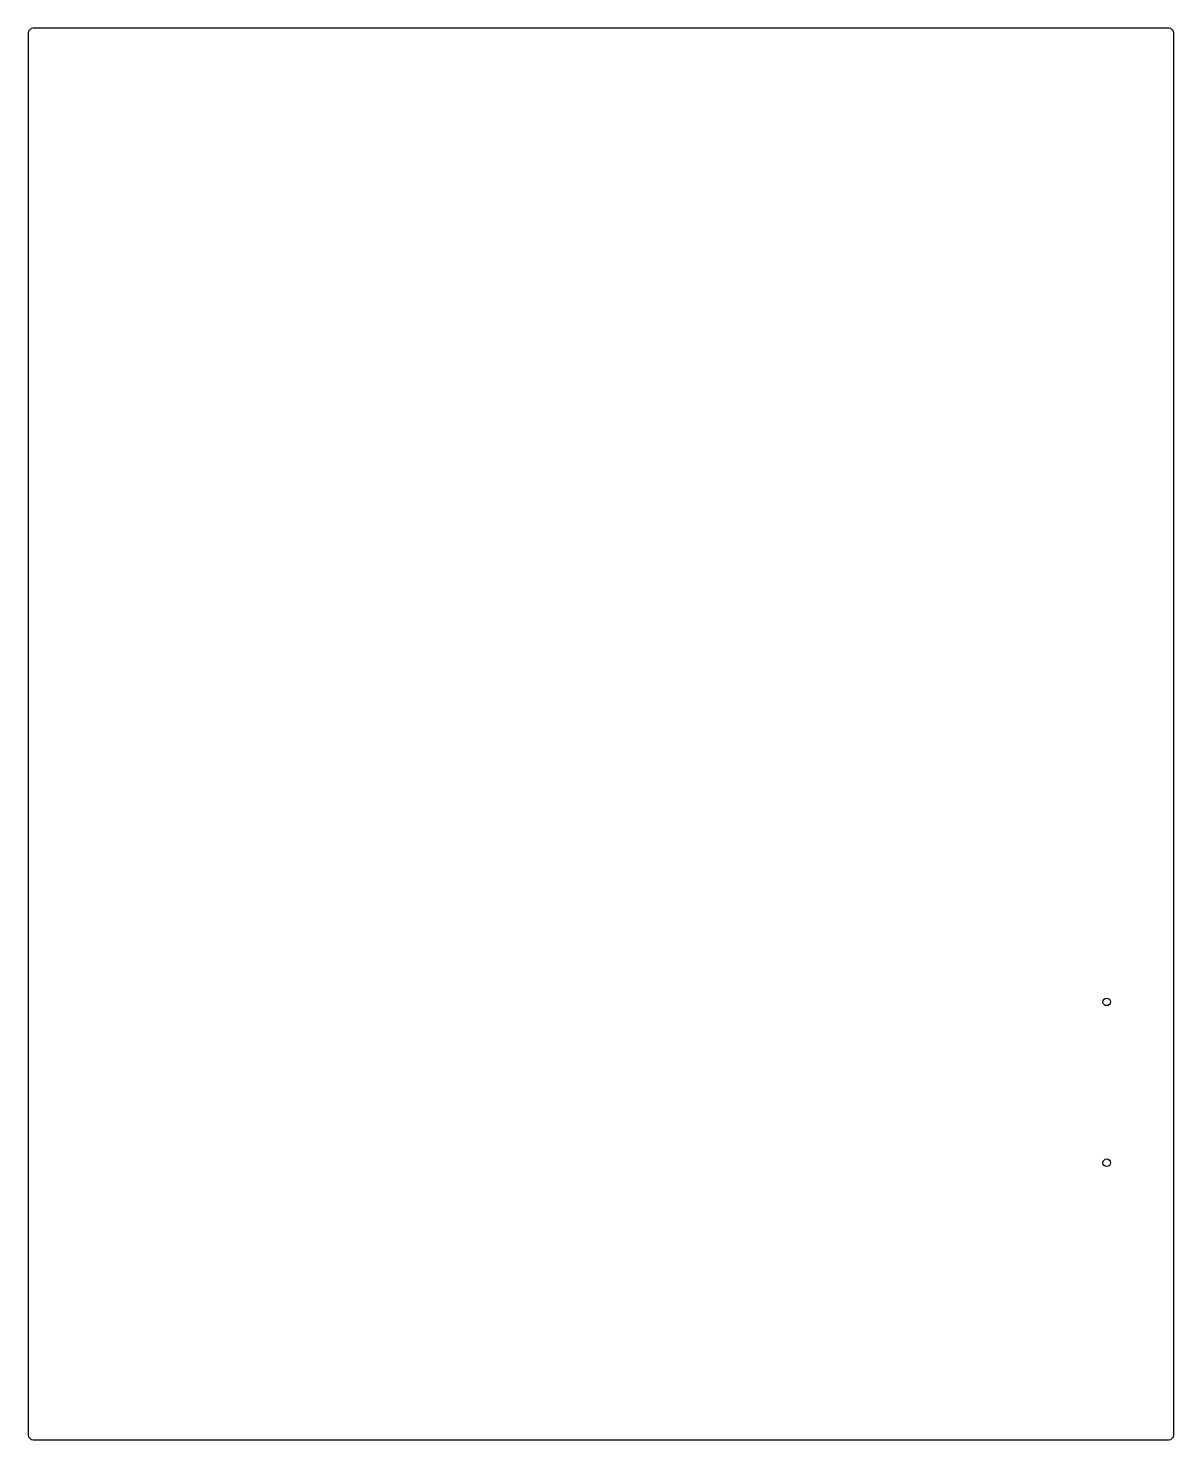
# Model space of a CAD drawing. Header units: millimetres. Extents: x 0 to 684, y 0 to 842.
import ezdxf

# ---------------------------------------------------------------- set-up
doc = ezdxf.new("R2010")
doc.units = ezdxf.units.MM
doc.layers.get('0').update_dxf_attribs({"linetype": 'CONTINUOUS'})

msp = doc.modelspace()

# ---------------------------------------------------------------- linework, layer by layer
at = {"linetype": 'CONTINUOUS'}
for p, q in [((680.7394, 842.3), (3, 842.3)), ((0, 839.3), (0, 3)), ((683.7394, 3), (683.7394, 839.3)), ((3, 0), (680.7394, 0))]:
    msp.add_line(p, q, dxfattribs=at)
for centre in [(643.7394, 261.3), (643.7394, 165.3)]:
    msp.add_circle(centre, 2.25, dxfattribs=at)
for centre, start, end in [((3, 839.3), 90, 180), ((680.7394, 839.3), 0, 90), ((3, 3), 180, 270), ((680.7394, 3), 270, 360)]:
    msp.add_arc(centre, 3, start, end, dxfattribs=at)

doc.saveas('drawing.dxf')
